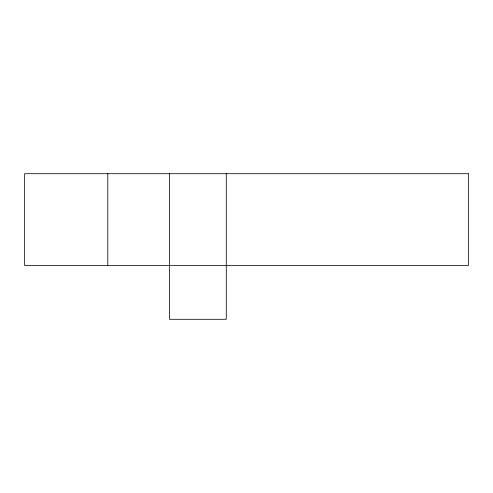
<?xml version="1.0" encoding="UTF-8"?>
<svg xmlns="http://www.w3.org/2000/svg" width="493" height="493" viewBox="0 0 493 493"><rect width="100%" height="100%" fill="white"/><g stroke="black" fill="none" stroke-linecap="round" stroke-linejoin="round"><path stroke-width="0.74" d="M226.287 173.709L226.287 319.291L169.506 319.291L169.506 173.709M107.801 173.709L107.801 265.579M468.35 173.709L24.65 173.709L24.65 265.579L468.35 265.579L468.35 173.709"/></g></svg>
